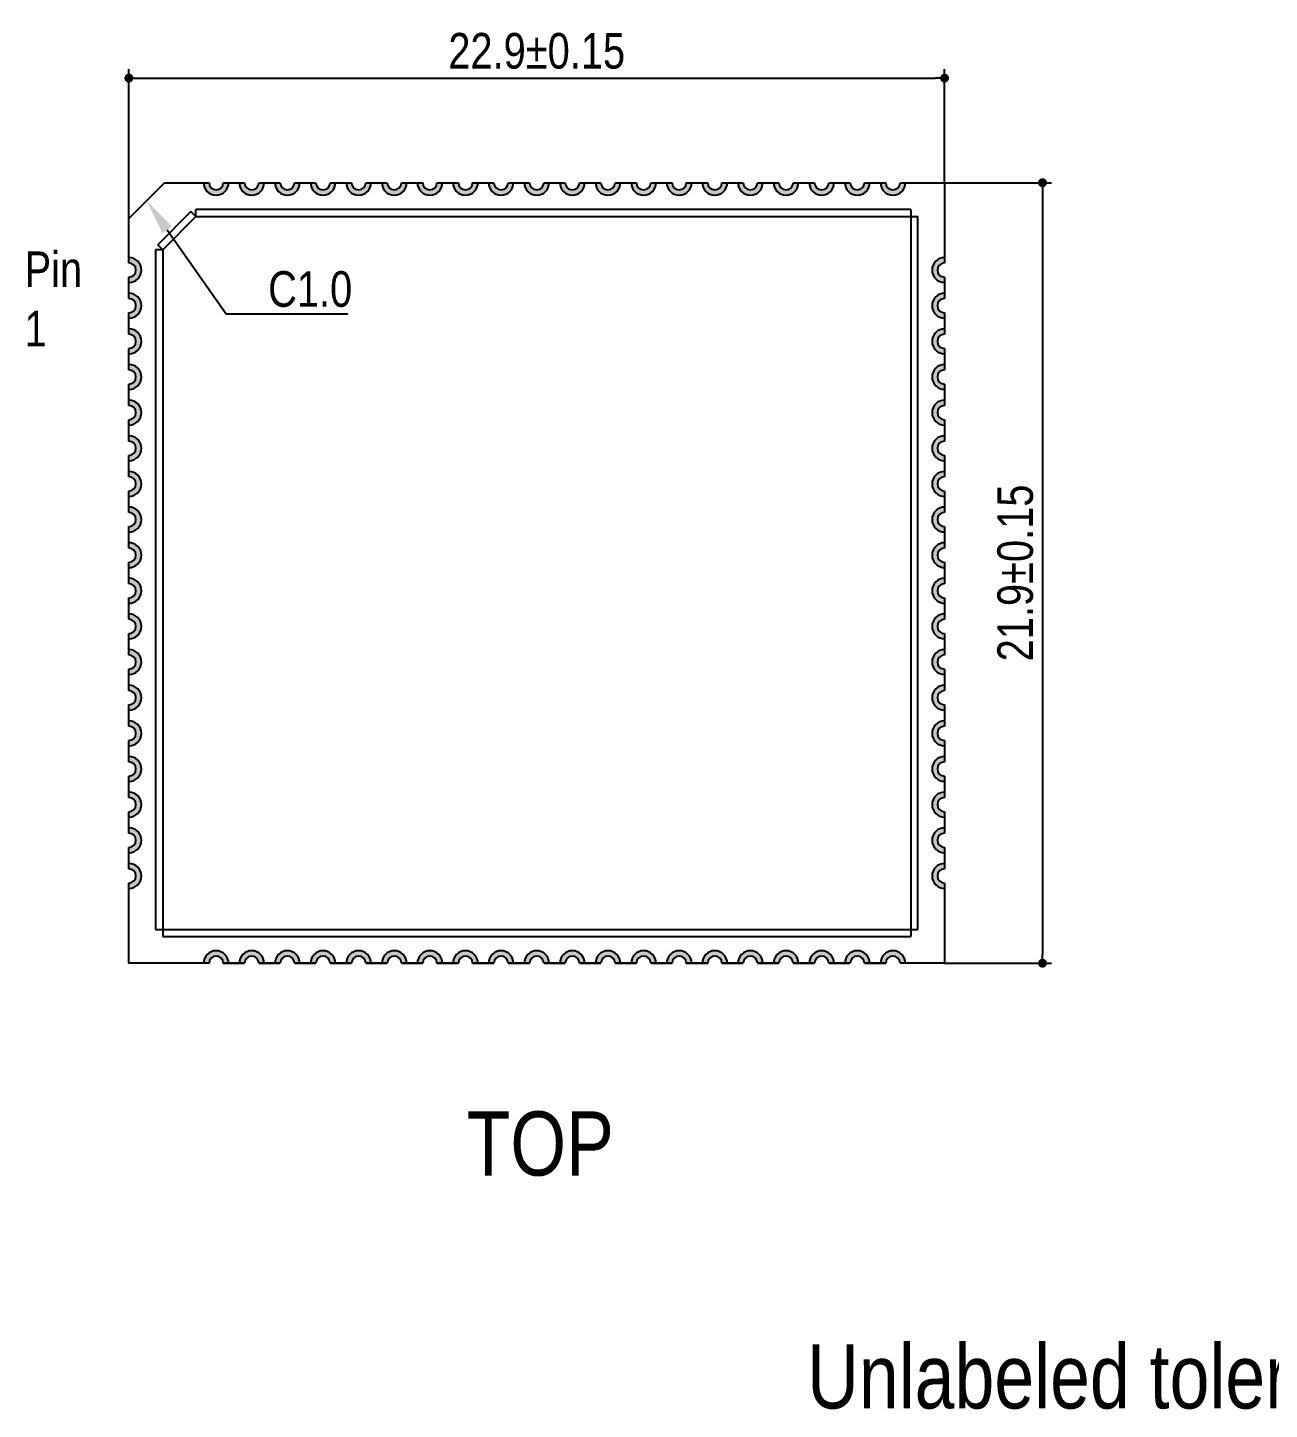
# Model space of a CAD drawing. Header units: millimetres. Extents: x 15270.1 to 15349.9, y 1963 to 2005.3.
# Drawn here: x 15270.14 to 15305, y 1963 to 2001.78 of the extents above; entities that cross this region are included whole.
import ezdxf
from ezdxf import colors
from ezdxf.entities.mleader import LeaderData, LeaderLine
from ezdxf.math import Vec2, Vec3

# ---------------------------------------------------------------- set-up
doc = ezdxf.new("R2010")
doc.units = ezdxf.units.MM
doc.header["$LTSCALE"] = 30.734
doc.header["$PDMODE"] = 3
doc.header["$PDSIZE"] = 8
doc.layers.get('0').update_dxf_attribs({"linetype": 'CONTINUOUS'})
doc.layers.get('Defpoints').update_dxf_attribs({"linetype": 'CONTINUOUS'})
for name, color, linetype in [('01 实线', 7, 'CONTINUOUS'), ('03 标注', 7, 'CONTINUOUS'), ('04 \\M+2A4E5\\M+2A672', 1, 'CONTINUOUS')]:
    doc.layers.add(name, color=color, linetype=linetype)
doc.styles.add('ST1', font='arial.ttf', dxfattribs={"width": 0.8})
doc.dimstyles.new('ST-2-坐标', dxfattribs={"dimscale": 0.5, "dimtxt": 2, "dimasz": 0.5, "dimexe": 0.5, "dimexo": 0, "dimgap": 0.5, "dimtad": 1, "dimdec": 3, "dimzin": 9, "dimdsep": 46, "dimtxsty": 'ST1', "dimblk": 'DOT', "dimcen": 0.1, "dimclrd": 256, "dimclre": 256, "dimclrt": 256, "dimadec": 0, "dimazin": 0, "dimtp": 0.1, "dimtm": 0.1, "dimtfac": 1, "dimtdec": 3, "dimtmove": 1, "dimatfit": 3, "dimldrblk": 'DOT', "dimfxl": 0, "dimtolj": 1, "dimlwd": -1, "dimlwe": -1, "dimarcsym": 0})

# ---------------------------------------------------------------- blocks, each defined once
blk = doc.blocks.new('_Dot')
at = {"color": 0, "linetype": 'ByBlock', "lineweight": -2}
blk.add_line((-0.5, 0), (-1, 0), dxfattribs=at)
at = {"color": 0, "linetype": 'ByBlock', "const_width": 0.5}
blk.add_lwpolyline([(-0.25, 0, 1), (0.25, 0, 1)], format="xyb", close=True, dxfattribs=at)
blk = doc.blocks.new('*D4')
at = {"layer": '03 标注', "ltscale": 0.05}
for p, q in [((15272.978, 1996.423), (15272.978, 2000.609)), ((15273.228, 2000.359), (15295.628, 2000.359)), ((15295.878, 1997.423), (15295.878, 2000.609))]:
    blk.add_line(p, q, dxfattribs=at)
at = {"layer": 'Defpoints', "color": 0, "ltscale": 0.05}
for p in [(15295.878, 2000.359), (15295.878, 1997.423), (15272.978, 1996.423)]:
    blk.add_point(p, dxfattribs=at)
at = {"layer": '03 标注', "ltscale": 0.05, "xscale": 0.25, "yscale": 0.25, "zscale": 0.25, "rotation": 180}
blk.add_blockref('_Dot', (15272.978, 2000.359), dxfattribs=at)
at = {"layer": '03 标注', "ltscale": 0.05, "xscale": 0.25, "yscale": 0.25, "zscale": 0.25}
blk.add_blockref('_Dot', (15295.878, 2000.359), dxfattribs=at)
at = {"layer": '03 标注', "ltscale": 0.05, "insert": (15284.428, 2001.119), "char_height": 1, "attachment_point": 5, "style": 'ST1'}
blk.add_mtext('\\A1;22.9±0.15', dxfattribs=at)
blk = doc.blocks.new('*D5')
at = {"layer": '03 标注', "ltscale": 0.05}
for p, q in [((15295.878, 1997.423), (15298.878, 1997.423)), ((15298.628, 1997.173), (15298.628, 1975.773)), ((15295.878, 1975.523), (15298.878, 1975.523))]:
    blk.add_line(p, q, dxfattribs=at)
at = {"layer": 'Defpoints', "color": 0, "ltscale": 0.05}
for p in [(15295.878, 1997.423), (15295.878, 1975.523), (15298.628, 1975.523)]:
    blk.add_point(p, dxfattribs=at)
at = {"layer": '03 标注', "ltscale": 0.05, "xscale": 0.25, "yscale": 0.25, "zscale": 0.25}
for p, rotation in [((15298.628, 1997.423), 90), ((15298.628, 1975.523), 270)]:
    blk.add_blockref('_Dot', p, dxfattribs=dict(at, rotation=rotation))
at = {"layer": '03 标注', "ltscale": 0.05, "insert": (15297.867, 1986.473), "char_height": 1, "attachment_point": 5, "rotation": 90, "style": 'ST1'}
blk.add_mtext('\\A1;21.9±0.15', dxfattribs=at)

msp = doc.modelspace()

# ---------------------------------------------------------------- hatches: boundary and pattern name
at = {"layer": '03 标注', "ltscale": 0.05}
h = msp.add_hatch(color=0, dxfattribs=at)
h.dxf.hatch_style = 1
h.paths.add_polyline_path([(15275.778, 1997.4231), (15275.628, 1997.4231, -1), (15275.228, 1997.4231), (15275.078, 1997.4231, 1)])
h = msp.add_hatch(color=0, dxfattribs=at)
h.dxf.hatch_style = 1
h.paths.add_polyline_path([(15276.778, 1997.4231), (15276.628, 1997.4231, -1), (15276.228, 1997.4231), (15276.078, 1997.4231, 1)])
h = msp.add_hatch(color=0, dxfattribs=at)
h.dxf.hatch_style = 1
h.paths.add_polyline_path([(15277.778, 1997.4231), (15277.628, 1997.4231, -1), (15277.228, 1997.4231), (15277.078, 1997.4231, 1)])
h = msp.add_hatch(color=0, dxfattribs=at)
h.dxf.hatch_style = 1
h.paths.add_polyline_path([(15278.778, 1997.4231), (15278.628, 1997.4231, -1), (15278.228, 1997.4231), (15278.078, 1997.4231, 1)])
h = msp.add_hatch(color=0, dxfattribs=at)
h.dxf.hatch_style = 1
h.paths.add_polyline_path([(15279.778, 1997.4231), (15279.628, 1997.4231, -1), (15279.228, 1997.4231), (15279.078, 1997.4231, 1)])
h = msp.add_hatch(color=0, dxfattribs=at)
h.dxf.hatch_style = 1
h.paths.add_polyline_path([(15280.778, 1997.4231), (15280.628, 1997.4231, -1), (15280.228, 1997.4231), (15280.078, 1997.4231, 1)])
h = msp.add_hatch(color=0, dxfattribs=at)
h.dxf.hatch_style = 1
h.paths.add_polyline_path([(15281.778, 1997.4231), (15281.628, 1997.4231, -1), (15281.228, 1997.4231), (15281.078, 1997.4231, 1)])
h = msp.add_hatch(color=0, dxfattribs=at)
h.dxf.hatch_style = 1
h.paths.add_polyline_path([(15282.778, 1997.4231), (15282.628, 1997.4231, -1), (15282.228, 1997.4231), (15282.078, 1997.4231, 1)])
h = msp.add_hatch(color=0, dxfattribs=at)
h.dxf.hatch_style = 1
h.paths.add_polyline_path([(15283.778, 1997.4231), (15283.628, 1997.4231, -1), (15283.228, 1997.4231), (15283.078, 1997.4231, 1)])
h = msp.add_hatch(color=0, dxfattribs=at)
h.dxf.hatch_style = 1
h.paths.add_polyline_path([(15284.778, 1997.4231), (15284.628, 1997.4231, -1), (15284.228, 1997.4231), (15284.078, 1997.4231, 1)])
h = msp.add_hatch(color=0, dxfattribs=at)
h.dxf.hatch_style = 1
h.paths.add_polyline_path([(15285.778, 1997.4231), (15285.628, 1997.4231, -1), (15285.228, 1997.4231), (15285.078, 1997.4231, 1)])
h = msp.add_hatch(color=0, dxfattribs=at)
h.dxf.hatch_style = 1
h.paths.add_polyline_path([(15286.778, 1997.4231), (15286.628, 1997.4231, -1), (15286.228, 1997.4231), (15286.078, 1997.4231, 1)])
h = msp.add_hatch(color=0, dxfattribs=at)
h.dxf.hatch_style = 1
h.paths.add_polyline_path([(15287.778, 1997.4231), (15287.628, 1997.4231, -1), (15287.228, 1997.4231), (15287.078, 1997.4231, 1)])
h = msp.add_hatch(color=0, dxfattribs=at)
h.dxf.hatch_style = 1
h.paths.add_polyline_path([(15288.778, 1997.4231), (15288.628, 1997.4231, -1), (15288.228, 1997.4231), (15288.078, 1997.4231, 1)])
h = msp.add_hatch(color=0, dxfattribs=at)
h.dxf.hatch_style = 1
h.paths.add_polyline_path([(15289.778, 1997.4231), (15289.628, 1997.4231, -1), (15289.228, 1997.4231), (15289.078, 1997.4231, 1)])
h = msp.add_hatch(color=0, dxfattribs=at)
h.dxf.hatch_style = 1
h.paths.add_polyline_path([(15290.778, 1997.4231), (15290.628, 1997.4231, -1), (15290.228, 1997.4231), (15290.078, 1997.4231, 1)])
h = msp.add_hatch(color=0, dxfattribs=at)
h.dxf.hatch_style = 1
h.paths.add_polyline_path([(15291.778, 1997.4231), (15291.628, 1997.4231, -1), (15291.228, 1997.4231), (15291.078, 1997.4231, 1)])
h = msp.add_hatch(color=0, dxfattribs=at)
h.dxf.hatch_style = 1
h.paths.add_polyline_path([(15292.778, 1997.4231), (15292.628, 1997.4231, -1), (15292.228, 1997.4231), (15292.078, 1997.4231, 1)])
h = msp.add_hatch(color=0, dxfattribs=at)
h.dxf.hatch_style = 1
h.paths.add_polyline_path([(15293.778, 1997.4231), (15293.628, 1997.4231, -1), (15293.228, 1997.4231), (15293.078, 1997.4231, 1)])
h = msp.add_hatch(color=0, dxfattribs=at)
h.dxf.hatch_style = 1
h.paths.add_polyline_path([(15294.778, 1997.4231), (15294.628, 1997.4231, -1), (15294.228, 1997.4231), (15294.078, 1997.4231, 1)])
h = msp.add_hatch(color=0, dxfattribs=at)
h.dxf.hatch_style = 1
h.paths.add_polyline_path([(15272.978, 1995.3231), (15272.978, 1995.1731, -1), (15272.978, 1994.7731), (15272.978, 1994.6231, 1)])
h = msp.add_hatch(color=0, dxfattribs=at)
h.dxf.hatch_style = 1
h.paths.add_polyline_path([(15295.878, 1995.1731), (15295.878, 1995.3231, 1), (15295.878, 1994.6231), (15295.878, 1994.7731, -1)])
h = msp.add_hatch(color=0, dxfattribs=at)
h.dxf.hatch_style = 1
h.paths.add_polyline_path([(15272.978, 1994.3231), (15272.978, 1994.1731, -1), (15272.978, 1993.7731), (15272.978, 1993.6231, 1)])
h = msp.add_hatch(color=0, dxfattribs=at)
h.dxf.hatch_style = 1
h.paths.add_polyline_path([(15295.878, 1994.1731), (15295.878, 1994.3231, 1), (15295.878, 1993.6231), (15295.878, 1993.7731, -1)])
h = msp.add_hatch(color=0, dxfattribs=at)
h.dxf.hatch_style = 1
h.paths.add_polyline_path([(15272.978, 1993.3231), (15272.978, 1993.1731, -1), (15272.978, 1992.7731), (15272.978, 1992.6231, 1)])
h = msp.add_hatch(color=0, dxfattribs=at)
h.dxf.hatch_style = 1
h.paths.add_polyline_path([(15295.878, 1993.1731), (15295.878, 1993.3231, 1), (15295.878, 1992.6231), (15295.878, 1992.7731, -1)])
h = msp.add_hatch(color=0, dxfattribs=at)
h.dxf.hatch_style = 1
h.paths.add_polyline_path([(15272.978, 1992.3231), (15272.978, 1992.1731, -1), (15272.978, 1991.7731), (15272.978, 1991.6231, 1)])
h = msp.add_hatch(color=0, dxfattribs=at)
h.dxf.hatch_style = 1
h.paths.add_polyline_path([(15295.878, 1992.1731), (15295.878, 1992.3231, 1), (15295.878, 1991.6231), (15295.878, 1991.7731, -1)])
h = msp.add_hatch(color=0, dxfattribs=at)
h.dxf.hatch_style = 1
h.paths.add_polyline_path([(15272.978, 1991.3231), (15272.978, 1991.1731, -1), (15272.978, 1990.7731), (15272.978, 1990.6231, 1)])
h = msp.add_hatch(color=0, dxfattribs=at)
h.dxf.hatch_style = 1
h.paths.add_polyline_path([(15295.878, 1991.1731), (15295.878, 1991.3231, 1), (15295.878, 1990.6231), (15295.878, 1990.7731, -1)])
h = msp.add_hatch(color=0, dxfattribs=at)
h.dxf.hatch_style = 1
h.paths.add_polyline_path([(15272.978, 1990.3231), (15272.978, 1990.1731, -1), (15272.978, 1989.7731), (15272.978, 1989.6231, 1)])
h = msp.add_hatch(color=0, dxfattribs=at)
h.dxf.hatch_style = 1
h.paths.add_polyline_path([(15295.878, 1990.1731), (15295.878, 1990.3231, 1), (15295.878, 1989.6231), (15295.878, 1989.7731, -1)])
h = msp.add_hatch(color=0, dxfattribs=at)
h.dxf.hatch_style = 1
h.paths.add_polyline_path([(15272.978, 1989.3231), (15272.978, 1989.1731, -1), (15272.978, 1988.7731), (15272.978, 1988.6231, 1)])
h = msp.add_hatch(color=0, dxfattribs=at)
h.dxf.hatch_style = 1
h.paths.add_polyline_path([(15295.878, 1989.1731), (15295.878, 1989.3231, 1), (15295.878, 1988.6231), (15295.878, 1988.7731, -1)])
h = msp.add_hatch(color=0, dxfattribs=at)
h.dxf.hatch_style = 1
h.paths.add_polyline_path([(15272.978, 1988.3231), (15272.978, 1988.1731, -1), (15272.978, 1987.7731), (15272.978, 1987.6231, 1)])
h = msp.add_hatch(color=0, dxfattribs=at)
h.dxf.hatch_style = 1
h.paths.add_polyline_path([(15295.878, 1988.1731), (15295.878, 1988.3231, 1), (15295.878, 1987.6231), (15295.878, 1987.7731, -1)])
h = msp.add_hatch(color=0, dxfattribs=at)
h.dxf.hatch_style = 1
h.paths.add_polyline_path([(15272.978, 1987.3231), (15272.978, 1987.1731, -1), (15272.978, 1986.7731), (15272.978, 1986.6231, 1)])
h = msp.add_hatch(color=0, dxfattribs=at)
h.dxf.hatch_style = 1
h.paths.add_polyline_path([(15295.878, 1987.1731), (15295.878, 1987.3231, 1), (15295.878, 1986.6231), (15295.878, 1986.7731, -1)])
h = msp.add_hatch(color=0, dxfattribs=at)
h.dxf.hatch_style = 1
h.paths.add_polyline_path([(15272.978, 1986.3231), (15272.978, 1986.1731, -1), (15272.978, 1985.7731), (15272.978, 1985.6231, 1)])
h = msp.add_hatch(color=0, dxfattribs=at)
h.dxf.hatch_style = 1
h.paths.add_polyline_path([(15295.878, 1986.1731), (15295.878, 1986.3231, 1), (15295.878, 1985.6231), (15295.878, 1985.7731, -1)])
h = msp.add_hatch(color=0, dxfattribs=at)
h.dxf.hatch_style = 1
h.paths.add_polyline_path([(15272.978, 1985.3231), (15272.978, 1985.1731, -1), (15272.978, 1984.7731), (15272.978, 1984.6231, 1)])
h = msp.add_hatch(color=0, dxfattribs=at)
h.dxf.hatch_style = 1
h.paths.add_polyline_path([(15295.878, 1985.1731), (15295.878, 1985.3231, 1), (15295.878, 1984.6231), (15295.878, 1984.7731, -1)])
h = msp.add_hatch(color=0, dxfattribs=at)
h.dxf.hatch_style = 1
h.paths.add_polyline_path([(15272.978, 1984.3231), (15272.978, 1984.1731, -1), (15272.978, 1983.7731), (15272.978, 1983.6231, 1)])
h = msp.add_hatch(color=0, dxfattribs=at)
h.dxf.hatch_style = 1
h.paths.add_polyline_path([(15295.878, 1984.1731), (15295.878, 1984.3231, 1), (15295.878, 1983.6231), (15295.878, 1983.7731, -1)])
h = msp.add_hatch(color=0, dxfattribs=at)
h.dxf.hatch_style = 1
h.paths.add_polyline_path([(15272.978, 1983.3231), (15272.978, 1983.1731, -1), (15272.978, 1982.7731), (15272.978, 1982.6231, 1)])
h = msp.add_hatch(color=0, dxfattribs=at)
h.dxf.hatch_style = 1
h.paths.add_polyline_path([(15295.878, 1983.1731), (15295.878, 1983.3231, 1), (15295.878, 1982.6231), (15295.878, 1982.7731, -1)])
h = msp.add_hatch(color=0, dxfattribs=at)
h.dxf.hatch_style = 1
h.paths.add_polyline_path([(15272.978, 1982.3231), (15272.978, 1982.1731, -1), (15272.978, 1981.7731), (15272.978, 1981.6231, 1)])
h = msp.add_hatch(color=0, dxfattribs=at)
h.dxf.hatch_style = 1
h.paths.add_polyline_path([(15295.878, 1982.1731), (15295.878, 1982.3231, 1), (15295.878, 1981.6231), (15295.878, 1981.7731, -1)])
h = msp.add_hatch(color=0, dxfattribs=at)
h.dxf.hatch_style = 1
h.paths.add_polyline_path([(15272.978, 1981.3231), (15272.978, 1981.1731, -1), (15272.978, 1980.7731), (15272.978, 1980.6231, 1)])
h = msp.add_hatch(color=0, dxfattribs=at)
h.dxf.hatch_style = 1
h.paths.add_polyline_path([(15295.878, 1981.1731), (15295.878, 1981.3231, 1), (15295.878, 1980.6231), (15295.878, 1980.7731, -1)])
h = msp.add_hatch(color=0, dxfattribs=at)
h.dxf.hatch_style = 1
h.paths.add_polyline_path([(15272.978, 1980.3231), (15272.978, 1980.1731, -1), (15272.978, 1979.7731), (15272.978, 1979.6231, 1)])
h = msp.add_hatch(color=0, dxfattribs=at)
h.dxf.hatch_style = 1
h.paths.add_polyline_path([(15295.878, 1980.1731), (15295.878, 1980.3231, 1), (15295.878, 1979.6231), (15295.878, 1979.7731, -1)])
h = msp.add_hatch(color=0, dxfattribs=at)
h.dxf.hatch_style = 1
h.paths.add_polyline_path([(15272.978, 1979.3231), (15272.978, 1979.1731, -1), (15272.978, 1978.7731), (15272.978, 1978.6231, 1)])
h = msp.add_hatch(color=0, dxfattribs=at)
h.dxf.hatch_style = 1
h.paths.add_polyline_path([(15295.878, 1979.1731), (15295.878, 1979.3231, 1), (15295.878, 1978.6231), (15295.878, 1978.7731, -1)])
h = msp.add_hatch(color=0, dxfattribs=at)
h.dxf.hatch_style = 1
h.paths.add_polyline_path([(15272.978, 1978.3231), (15272.978, 1978.1731, -1), (15272.978, 1977.7731), (15272.978, 1977.6231, 1)])
h = msp.add_hatch(color=0, dxfattribs=at)
h.dxf.hatch_style = 1
h.paths.add_polyline_path([(15295.878, 1978.1731), (15295.878, 1978.3231, 1), (15295.878, 1977.6231), (15295.878, 1977.7731, -1)])
h = msp.add_hatch(color=0, dxfattribs=at)
h.dxf.hatch_style = 1
h.paths.add_polyline_path([(15275.078, 1975.5231), (15275.228, 1975.5231, -1), (15275.628, 1975.5231), (15275.778, 1975.5231, 1)])
h = msp.add_hatch(color=0, dxfattribs=at)
h.dxf.hatch_style = 1
h.paths.add_polyline_path([(15276.078, 1975.5231), (15276.228, 1975.5231, -1), (15276.628, 1975.5231), (15276.778, 1975.5231, 1)])
h = msp.add_hatch(color=0, dxfattribs=at)
h.dxf.hatch_style = 1
h.paths.add_polyline_path([(15277.078, 1975.5231), (15277.228, 1975.5231, -1), (15277.628, 1975.5231), (15277.778, 1975.5231, 1)])
h = msp.add_hatch(color=0, dxfattribs=at)
h.dxf.hatch_style = 1
h.paths.add_polyline_path([(15278.078, 1975.5231), (15278.228, 1975.5231, -1), (15278.628, 1975.5231), (15278.778, 1975.5231, 1)])
h = msp.add_hatch(color=0, dxfattribs=at)
h.dxf.hatch_style = 1
h.paths.add_polyline_path([(15279.078, 1975.5231), (15279.228, 1975.5231, -1), (15279.628, 1975.5231), (15279.778, 1975.5231, 1)])
h = msp.add_hatch(color=0, dxfattribs=at)
h.dxf.hatch_style = 1
h.paths.add_polyline_path([(15280.078, 1975.5231), (15280.228, 1975.5231, -1), (15280.628, 1975.5231), (15280.778, 1975.5231, 1)])
h = msp.add_hatch(color=0, dxfattribs=at)
h.dxf.hatch_style = 1
h.paths.add_polyline_path([(15281.078, 1975.5231), (15281.228, 1975.5231, -1), (15281.628, 1975.5231), (15281.778, 1975.5231, 1)])
h = msp.add_hatch(color=0, dxfattribs=at)
h.dxf.hatch_style = 1
h.paths.add_polyline_path([(15282.078, 1975.5231), (15282.228, 1975.5231, -1), (15282.628, 1975.5231), (15282.778, 1975.5231, 1)])
h = msp.add_hatch(color=0, dxfattribs=at)
h.dxf.hatch_style = 1
h.paths.add_polyline_path([(15283.078, 1975.5231), (15283.228, 1975.5231, -1), (15283.628, 1975.5231), (15283.778, 1975.5231, 1)])
h = msp.add_hatch(color=0, dxfattribs=at)
h.dxf.hatch_style = 1
h.paths.add_polyline_path([(15284.078, 1975.5231), (15284.228, 1975.5231, -1), (15284.628, 1975.5231), (15284.778, 1975.5231, 1)])
h = msp.add_hatch(color=0, dxfattribs=at)
h.dxf.hatch_style = 1
h.paths.add_polyline_path([(15285.078, 1975.5231), (15285.228, 1975.5231, -1), (15285.628, 1975.5231), (15285.778, 1975.5231, 1)])
h = msp.add_hatch(color=0, dxfattribs=at)
h.dxf.hatch_style = 1
h.paths.add_polyline_path([(15286.078, 1975.5231), (15286.228, 1975.5231, -1), (15286.628, 1975.5231), (15286.778, 1975.5231, 1)])
h = msp.add_hatch(color=0, dxfattribs=at)
h.dxf.hatch_style = 1
h.paths.add_polyline_path([(15287.078, 1975.5231), (15287.228, 1975.5231, -1), (15287.628, 1975.5231), (15287.778, 1975.5231, 1)])
h = msp.add_hatch(color=0, dxfattribs=at)
h.dxf.hatch_style = 1
h.paths.add_polyline_path([(15288.078, 1975.5231), (15288.228, 1975.5231, -1), (15288.628, 1975.5231), (15288.778, 1975.5231, 1)])
h = msp.add_hatch(color=0, dxfattribs=at)
h.dxf.hatch_style = 1
h.paths.add_polyline_path([(15289.078, 1975.5231), (15289.228, 1975.5231, -1), (15289.628, 1975.5231), (15289.778, 1975.5231, 1)])
h = msp.add_hatch(color=0, dxfattribs=at)
h.dxf.hatch_style = 1
h.paths.add_polyline_path([(15290.078, 1975.5231), (15290.228, 1975.5231, -1), (15290.628, 1975.5231), (15290.778, 1975.5231, 1)])
h = msp.add_hatch(color=0, dxfattribs=at)
h.dxf.hatch_style = 1
h.paths.add_polyline_path([(15291.078, 1975.5231), (15291.228, 1975.5231, -1), (15291.628, 1975.5231), (15291.778, 1975.5231, 1)])
h = msp.add_hatch(color=0, dxfattribs=at)
h.dxf.hatch_style = 1
h.paths.add_polyline_path([(15292.078, 1975.5231), (15292.228, 1975.5231, -1), (15292.628, 1975.5231), (15292.778, 1975.5231, 1)])
h = msp.add_hatch(color=0, dxfattribs=at)
h.dxf.hatch_style = 1
h.paths.add_polyline_path([(15293.078, 1975.5231), (15293.228, 1975.5231, -1), (15293.628, 1975.5231), (15293.778, 1975.5231, 1)])
h = msp.add_hatch(color=0, dxfattribs=at)
h.dxf.hatch_style = 1
h.paths.add_polyline_path([(15294.078, 1975.5231), (15294.228, 1975.5231, -1), (15294.628, 1975.5231), (15294.778, 1975.5231, 1)])

# ---------------------------------------------------------------- linework, layer by layer
at = {"layer": '01 实线'}
for p, q in [((15274.7194, 1996.6146), (15273.7866, 1995.6817)), ((15274.8609, 1996.4731), (15273.928, 1995.5403)), ((15274.8609, 1996.4731), (15274.7194, 1996.6146)), ((15274.8609, 1996.4731), (15274.8609, 1996.6731)), ((15274.8609, 1996.4731), (15295.128, 1996.4731)), ((15294.928, 1996.6731), (15294.928, 1976.2731)), ((15295.128, 1976.4731), (15295.128, 1996.4731)), ((15273.928, 1995.5403), (15273.7866, 1995.6817)), ((15273.728, 1995.5403), (15273.728, 1976.4731)), ((15273.928, 1995.5403), (15273.728, 1995.5403)), ((15273.928, 1995.5403), (15273.928, 1976.2731)), ((15273.728, 1976.4731), (15295.128, 1976.4731)), ((15273.928, 1976.2731), (15294.928, 1976.2731))]:
    msp.add_line(p, q, dxfattribs=at)
at = {"layer": '03 标注', "color": 0, "ltscale": 0.05}
msp.add_line((15294.928, 1996.6731), (15274.8609, 1996.6731), dxfattribs=at)
for points in [[(15272.978, 1995.1731), (15272.978, 1996.4231), (15273.978, 1997.4231), (15275.228, 1997.4231)], [(15275.628, 1997.4231), (15276.228, 1997.4231)], [(15276.628, 1997.4231), (15277.228, 1997.4231)], [(15277.628, 1997.4231), (15278.228, 1997.4231)], [(15278.628, 1997.4231), (15279.228, 1997.4231)], [(15279.628, 1997.4231), (15280.228, 1997.4231)], [(15280.628, 1997.4231), (15281.228, 1997.4231)], [(15281.628, 1997.4231), (15282.228, 1997.4231)], [(15282.628, 1997.4231), (15283.228, 1997.4231)], [(15283.628, 1997.4231), (15284.228, 1997.4231)], [(15284.628, 1997.4231), (15285.228, 1997.4231)], [(15285.628, 1997.4231), (15286.228, 1997.4231)], [(15286.628, 1997.4231), (15287.228, 1997.4231)], [(15287.628, 1997.4231), (15288.228, 1997.4231)], [(15288.628, 1997.4231), (15289.228, 1997.4231)], [(15289.628, 1997.4231), (15290.228, 1997.4231)], [(15290.628, 1997.4231), (15291.228, 1997.4231)], [(15291.628, 1997.4231), (15292.228, 1997.4231)], [(15292.628, 1997.4231), (15293.228, 1997.4231)], [(15293.628, 1997.4231), (15294.228, 1997.4231)], [(15294.628, 1997.4231), (15295.878, 1997.4231), (15295.878, 1995.1731)], [(15272.978, 1994.1731), (15272.978, 1994.7731)], [(15295.878, 1994.7731), (15295.878, 1994.1731)], [(15272.978, 1993.1731), (15272.978, 1993.7731)], [(15295.878, 1993.7731), (15295.878, 1993.1731)], [(15272.978, 1992.1731), (15272.978, 1992.7731)], [(15295.878, 1992.7731), (15295.878, 1992.1731)], [(15272.978, 1991.1731), (15272.978, 1991.7731)], [(15295.878, 1991.7731), (15295.878, 1991.1731)], [(15272.978, 1990.1731), (15272.978, 1990.7731)], [(15295.878, 1990.7731), (15295.878, 1990.1731)], [(15272.978, 1989.1731), (15272.978, 1989.7731)], [(15295.878, 1989.7731), (15295.878, 1989.1731)], [(15272.978, 1988.1731), (15272.978, 1988.7731)], [(15295.878, 1988.7731), (15295.878, 1988.1731)], [(15272.978, 1987.1731), (15272.978, 1987.7731)], [(15295.878, 1987.7731), (15295.878, 1987.1731)], [(15272.978, 1986.1731), (15272.978, 1986.7731)], [(15295.878, 1986.7731), (15295.878, 1986.1731)], [(15272.978, 1985.1731), (15272.978, 1985.7731)], [(15295.878, 1985.7731), (15295.878, 1985.1731)], [(15272.978, 1984.1731), (15272.978, 1984.7731)], [(15295.878, 1984.7731), (15295.878, 1984.1731)], [(15272.978, 1983.1731), (15272.978, 1983.7731)], [(15295.878, 1983.7731), (15295.878, 1983.1731)], [(15272.978, 1982.1731), (15272.978, 1982.7731)], [(15295.878, 1982.7731), (15295.878, 1982.1731)], [(15272.978, 1981.1731), (15272.978, 1981.7731)], [(15295.878, 1981.7731), (15295.878, 1981.1731)], [(15272.978, 1980.1731), (15272.978, 1980.7731)], [(15295.878, 1980.7731), (15295.878, 1980.1731)], [(15272.978, 1979.1731), (15272.978, 1979.7731)], [(15295.878, 1979.7731), (15295.878, 1979.1731)], [(15272.978, 1978.1731), (15272.978, 1978.7731)], [(15295.878, 1978.7731), (15295.878, 1978.1731)], [(15275.228, 1975.5231), (15272.978, 1975.5231), (15272.978, 1977.7731)], [(15295.878, 1977.7731), (15295.878, 1975.5231), (15294.628, 1975.5231)], [(15276.228, 1975.5231), (15275.628, 1975.5231)], [(15275.628, 1975.5231), (15276.228, 1975.5231)], [(15277.228, 1975.5231), (15276.628, 1975.5231)], [(15276.628, 1975.5231), (15277.228, 1975.5231)], [(15278.228, 1975.5231), (15277.628, 1975.5231)], [(15277.628, 1975.5231), (15278.228, 1975.5231)], [(15279.228, 1975.5231), (15278.628, 1975.5231)], [(15278.628, 1975.5231), (15279.228, 1975.5231)], [(15280.228, 1975.5231), (15279.628, 1975.5231)], [(15279.628, 1975.5231), (15280.228, 1975.5231)], [(15281.228, 1975.5231), (15280.628, 1975.5231)], [(15280.628, 1975.5231), (15281.228, 1975.5231)], [(15282.228, 1975.5231), (15281.628, 1975.5231)], [(15281.628, 1975.5231), (15282.228, 1975.5231)], [(15283.228, 1975.5231), (15282.628, 1975.5231)], [(15282.628, 1975.5231), (15283.228, 1975.5231)], [(15284.228, 1975.5231), (15283.628, 1975.5231)], [(15283.628, 1975.5231), (15284.228, 1975.5231)], [(15285.228, 1975.5231), (15284.628, 1975.5231)], [(15284.628, 1975.5231), (15285.228, 1975.5231)], [(15286.228, 1975.5231), (15285.628, 1975.5231)], [(15285.628, 1975.5231), (15286.228, 1975.5231)], [(15287.228, 1975.5231), (15286.628, 1975.5231)], [(15286.628, 1975.5231), (15287.228, 1975.5231)], [(15288.228, 1975.5231), (15287.628, 1975.5231)], [(15287.628, 1975.5231), (15288.228, 1975.5231)], [(15289.228, 1975.5231), (15288.628, 1975.5231)], [(15288.628, 1975.5231), (15289.228, 1975.5231)], [(15290.228, 1975.5231), (15289.628, 1975.5231)], [(15289.628, 1975.5231), (15290.228, 1975.5231)], [(15291.228, 1975.5231), (15290.628, 1975.5231)], [(15290.628, 1975.5231), (15291.228, 1975.5231)], [(15292.228, 1975.5231), (15291.628, 1975.5231)], [(15291.628, 1975.5231), (15292.228, 1975.5231)], [(15293.228, 1975.5231), (15292.628, 1975.5231)], [(15292.628, 1975.5231), (15293.228, 1975.5231)], [(15294.228, 1975.5231), (15293.628, 1975.5231)], [(15293.628, 1975.5231), (15294.228, 1975.5231)]]:
    msp.add_lwpolyline(points, dxfattribs=at)
for centre, radius, start, end in [((15275.428, 1997.4231), 0.35, 180, 0), ((15275.428, 1997.4231), 0.2, 180, 0), ((15276.428, 1997.4231), 0.35, 180, 0), ((15276.428, 1997.4231), 0.2, 180, 0), ((15277.428, 1997.4231), 0.35, 180, 0), ((15277.428, 1997.4231), 0.2, 180, 0), ((15278.428, 1997.4231), 0.35, 180, 0), ((15278.428, 1997.4231), 0.2, 180, 0), ((15279.428, 1997.4231), 0.35, 180, 0), ((15279.428, 1997.4231), 0.2, 180, 0), ((15280.428, 1997.4231), 0.35, 180, 0), ((15280.428, 1997.4231), 0.2, 180, 0), ((15281.428, 1997.4231), 0.35, 180, 0), ((15281.428, 1997.4231), 0.2, 180, 0), ((15282.428, 1997.4231), 0.35, 180, 0), ((15282.428, 1997.4231), 0.2, 180, 0), ((15283.428, 1997.4231), 0.35, 180, 0), ((15283.428, 1997.4231), 0.2, 180, 0), ((15284.428, 1997.4231), 0.35, 180, 0), ((15284.428, 1997.4231), 0.2, 180, 0), ((15285.428, 1997.4231), 0.35, 180, 0), ((15285.428, 1997.4231), 0.2, 180, 0), ((15286.428, 1997.4231), 0.35, 180, 0), ((15286.428, 1997.4231), 0.2, 180, 0), ((15287.428, 1997.4231), 0.35, 180, 0), ((15287.428, 1997.4231), 0.2, 180, 0), ((15288.428, 1997.4231), 0.35, 180, 0), ((15288.428, 1997.4231), 0.2, 180, 0), ((15289.428, 1997.4231), 0.35, 180, 0), ((15289.428, 1997.4231), 0.2, 180, 0), ((15290.428, 1997.4231), 0.35, 180, 0), ((15290.428, 1997.4231), 0.2, 180, 0), ((15291.428, 1997.4231), 0.35, 180, 0), ((15291.428, 1997.4231), 0.2, 180, 0), ((15292.428, 1997.4231), 0.35, 180, 0), ((15292.428, 1997.4231), 0.2, 180, 0), ((15293.428, 1997.4231), 0.35, 180, 0), ((15293.428, 1997.4231), 0.2, 180, 0), ((15294.428, 1997.4231), 0.35, 180, 0), ((15294.428, 1997.4231), 0.2, 180, 0), ((15272.978, 1994.9731), 0.35, 270, 90), ((15295.878, 1994.9731), 0.35, 90, 270), ((15272.978, 1994.9731), 0.2, 270, 90), ((15295.878, 1994.9731), 0.2, 90, 270), ((15272.978, 1993.9731), 0.35, 270, 90), ((15272.978, 1993.9731), 0.2, 270, 90), ((15295.878, 1993.9731), 0.35, 90, 270), ((15295.878, 1993.9731), 0.2, 90, 270), ((15272.978, 1992.9731), 0.35, 270, 90), ((15295.878, 1992.9731), 0.35, 90, 270), ((15272.978, 1992.9731), 0.2, 270, 90), ((15295.878, 1992.9731), 0.2, 90, 270), ((15272.978, 1991.9731), 0.35, 270, 90), ((15272.978, 1991.9731), 0.2, 270, 90), ((15295.878, 1991.9731), 0.35, 90, 270), ((15295.878, 1991.9731), 0.2, 90, 270), ((15272.978, 1990.9731), 0.35, 270, 90), ((15295.878, 1990.9731), 0.35, 90, 270), ((15272.978, 1990.9731), 0.2, 270, 90), ((15295.878, 1990.9731), 0.2, 90, 270), ((15272.978, 1989.9731), 0.35, 270, 90), ((15272.978, 1989.9731), 0.2, 270, 90), ((15295.878, 1989.9731), 0.35, 90, 270), ((15295.878, 1989.9731), 0.2, 90, 270), ((15272.978, 1988.9731), 0.35, 270, 90), ((15272.978, 1988.9731), 0.2, 270, 90), ((15295.878, 1988.9731), 0.35, 90, 270), ((15295.878, 1988.9731), 0.2, 90, 270), ((15272.978, 1987.9731), 0.35, 270, 90), ((15295.878, 1987.9731), 0.35, 90, 270), ((15272.978, 1987.9731), 0.2, 270, 90), ((15295.878, 1987.9731), 0.2, 90, 270), ((15272.978, 1986.9731), 0.35, 270, 90), ((15272.978, 1986.9731), 0.2, 270, 90), ((15295.878, 1986.9731), 0.35, 90, 270), ((15295.878, 1986.9731), 0.2, 90, 270), ((15272.978, 1985.9731), 0.35, 270, 90), ((15295.878, 1985.9731), 0.35, 90, 270), ((15272.978, 1985.9731), 0.2, 270, 90), ((15295.878, 1985.9731), 0.2, 90, 270), ((15272.978, 1984.9731), 0.35, 270, 90), ((15272.978, 1984.9731), 0.2, 270, 90), ((15295.878, 1984.9731), 0.35, 90, 270), ((15295.878, 1984.9731), 0.2, 90, 270), ((15272.978, 1983.9731), 0.35, 270, 90), ((15272.978, 1983.9731), 0.2, 270, 90), ((15295.878, 1983.9731), 0.35, 90, 270), ((15295.878, 1983.9731), 0.2, 90, 270), ((15272.978, 1982.9731), 0.35, 270, 90), ((15272.978, 1982.9731), 0.2, 270, 90), ((15295.878, 1982.9731), 0.35, 90, 270), ((15295.878, 1982.9731), 0.2, 90, 270), ((15272.978, 1981.9731), 0.35, 270, 90), ((15272.978, 1981.9731), 0.2, 270, 90), ((15295.878, 1981.9731), 0.35, 90, 270), ((15295.878, 1981.9731), 0.2, 90, 270), ((15272.978, 1980.9731), 0.35, 270, 90), ((15295.878, 1980.9731), 0.35, 90, 270), ((15272.978, 1980.9731), 0.2, 270, 90), ((15295.878, 1980.9731), 0.2, 90, 270), ((15272.978, 1979.9731), 0.35, 270, 90), ((15272.978, 1979.9731), 0.2, 270, 90), ((15295.878, 1979.9731), 0.35, 90, 270), ((15295.878, 1979.9731), 0.2, 90, 270), ((15272.978, 1978.9731), 0.35, 270, 90), ((15295.878, 1978.9731), 0.35, 90, 270), ((15272.978, 1978.9731), 0.2, 270, 90), ((15295.878, 1978.9731), 0.2, 90, 270), ((15272.978, 1977.9731), 0.35, 270, 90), ((15272.978, 1977.9731), 0.2, 270, 90), ((15295.878, 1977.9731), 0.35, 90, 270), ((15295.878, 1977.9731), 0.2, 90, 270), ((15275.428, 1975.5231), 0.35, 0, 180), ((15276.428, 1975.5231), 0.35, 0, 180), ((15277.428, 1975.5231), 0.35, 0, 180), ((15278.428, 1975.5231), 0.35, 0, 180), ((15279.428, 1975.5231), 0.35, 0, 180), ((15280.428, 1975.5231), 0.35, 0, 180), ((15281.428, 1975.5231), 0.35, 0, 180), ((15282.428, 1975.5231), 0.35, 0, 180), ((15283.428, 1975.5231), 0.35, 0, 180), ((15284.428, 1975.5231), 0.35, 0, 180), ((15285.428, 1975.5231), 0.35, 0, 180), ((15286.428, 1975.5231), 0.35, 0, 180), ((15287.428, 1975.5231), 0.35, 0, 180), ((15288.428, 1975.5231), 0.35, 0, 180), ((15289.428, 1975.5231), 0.35, 0, 180), ((15290.428, 1975.5231), 0.35, 0, 180), ((15291.428, 1975.5231), 0.35, 0, 180), ((15292.428, 1975.5231), 0.35, 0, 180), ((15293.428, 1975.5231), 0.35, 0, 180), ((15294.428, 1975.5231), 0.35, 0, 180), ((15275.428, 1975.5231), 0.2, 0, 180), ((15276.428, 1975.5231), 0.2, 0, 180), ((15277.428, 1975.5231), 0.2, 0, 180), ((15278.428, 1975.5231), 0.2, 0, 180), ((15279.428, 1975.5231), 0.2, 0, 180), ((15280.428, 1975.5231), 0.2, 0, 180), ((15281.428, 1975.5231), 0.2, 0, 180), ((15282.428, 1975.5231), 0.2, 0, 180), ((15283.428, 1975.5231), 0.2, 0, 180), ((15284.428, 1975.5231), 0.2, 0, 180), ((15285.428, 1975.5231), 0.2, 0, 180), ((15286.428, 1975.5231), 0.2, 0, 180), ((15287.428, 1975.5231), 0.2, 0, 180), ((15288.428, 1975.5231), 0.2, 0, 180), ((15289.428, 1975.5231), 0.2, 0, 180), ((15290.428, 1975.5231), 0.2, 0, 180), ((15291.428, 1975.5231), 0.2, 0, 180), ((15292.428, 1975.5231), 0.2, 0, 180), ((15293.428, 1975.5231), 0.2, 0, 180), ((15294.428, 1975.5231), 0.2, 0, 180)]:
    msp.add_arc(centre, radius, start, end, dxfattribs=at)

# ---------------------------------------------------------------- texts
at = {"layer": '01 实线', "char_height": 1.8, "attachment_point": 1, "style": 'ST1'}
for s, insert, width in [('TOP', (15282.4598, 1971.3642), 6.996841), ('{\\W1.76082; }Unlabeled tolerance: +/-0.2mm', (15290.7907, 1964.8295), 29.735872)]:
    msp.add_mtext(s, dxfattribs=dict(at, insert=insert, width=width))
at = {"layer": '04 \\M+2A4E5\\M+2A672', "ltscale": 0.05, "insert": (15270.0501, 1995.4961), "char_height": 1, "attachment_point": 1, "style": 'ST1'}
msp.add_mtext_dynamic_manual_height_columns('Pin 1', width=2.276042, gutter_width=15, heights=[0], dxfattribs=at)

# ---------------------------------------------------------------- dimensions: what is measured, and where the dimension line sits
at = {"layer": '03 标注', "color": 0, "ltscale": 0.05}
dim = msp.add_linear_dim(base=(15295.878, 2000.3589), p1=(15272.978, 1996.4231), p2=(15295.878, 1997.4231), dimstyle='ST-2-坐标', override={"dimgap": 0.5, "dimtol": 1, "dimlim": 0, "dimtp": 0.15, "dimtm": 0.15}, dxfattribs=at)
dim.commit()
dim.dimension.update_dxf_attribs({"geometry": '*D4', "text_midpoint": (15284.428, 2001.1194)})
dim = msp.add_linear_dim(base=(15298.628, 1975.5231), p1=(15295.878, 1997.4231), p2=(15295.878, 1975.5231), angle=90, dimstyle='ST-2-坐标', override={"dimtol": 1, "dimtp": 0.15, "dimtm": 0.15}, dxfattribs=at)
dim.commit()
dim.dimension.update_dxf_attribs({"geometry": '*D5', "text_midpoint": (15297.8674, 1986.4731)})

# ---------------------------------------------------------------- leaders
ml = msp.add_multileader_mtext('Standard', dxfattribs=at)
ml.set_content('C1.0', style='ST1')
ml.set_leader_properties(color=256, linetype='ByLayer', lineweight=-1)
ml.build(insert=Vec2(0, 0))
ml.multileader.update_dxf_attribs({"text_left_attachment_type": 6, "text_right_attachment_type": 6, "dogleg_length": 0.36, "arrow_head_size": 1, "scale": 0.5})
ctx = ml.context
ctx.base_point, ctx.scale, ctx.char_height, ctx.arrow_head_size, ctx.landing_gap_size, ctx.plane_origin = Vec3(15275.8884, 1993.7419), 0.5, 1, 1, 1, Vec3(15273.478, 1996.9231)
ctx.left_attachment, ctx.right_attachment = 6, 6
notes = []
notes.append((ctx, [(1, (1, 1, 0), (15275.7084, 1993.7419), (1, 0), 0.18, [(0, [(15273.478, 1996.9231)], 0, [])])]))
ctx.mtext.insert, ctx.mtext.flow_direction = Vec3(15276.8884, 1994.9419), 5
for ctx, leaders in notes:
    for number, flags, end, landing, length, lines in leaders:
        leader = LeaderData()
        leader.index, (leader.has_last_leader_line, leader.has_dogleg_vector, leader.attachment_direction) = number, flags
        leader.last_leader_point, leader.dogleg_vector, leader.dogleg_length = Vec3(end), Vec3(landing), length
        for number, points, colour, breaks in lines:
            line = LeaderLine()
            line.index, line.vertices, line.color, line.breaks = number, Vec3.list(points), colors.encode_raw_color(colour), breaks
            leader.lines.append(line)
        ctx.leaders.append(leader)

doc.saveas('drawing.dxf')
